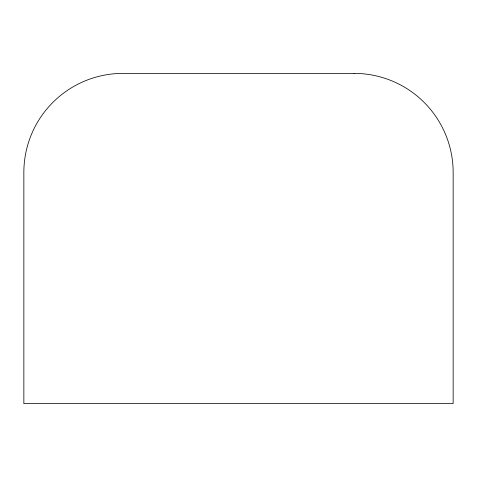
<?xml version="1.0" encoding="UTF-8"?>
<svg xmlns="http://www.w3.org/2000/svg" width="477" height="477" viewBox="0 0 477 477"><rect width="100%" height="100%" fill="white"/><g stroke="black" fill="none" stroke-linecap="round" stroke-linejoin="round"><path stroke-width="0.72" d="M354.083 73.386L122.917 73.386A99.067 99.067 0 0 0 23.85 172.453L23.85 403.614L453.15 403.614L453.15 172.453A99.067 99.067 0 0 0 354.083 73.386"/></g></svg>
